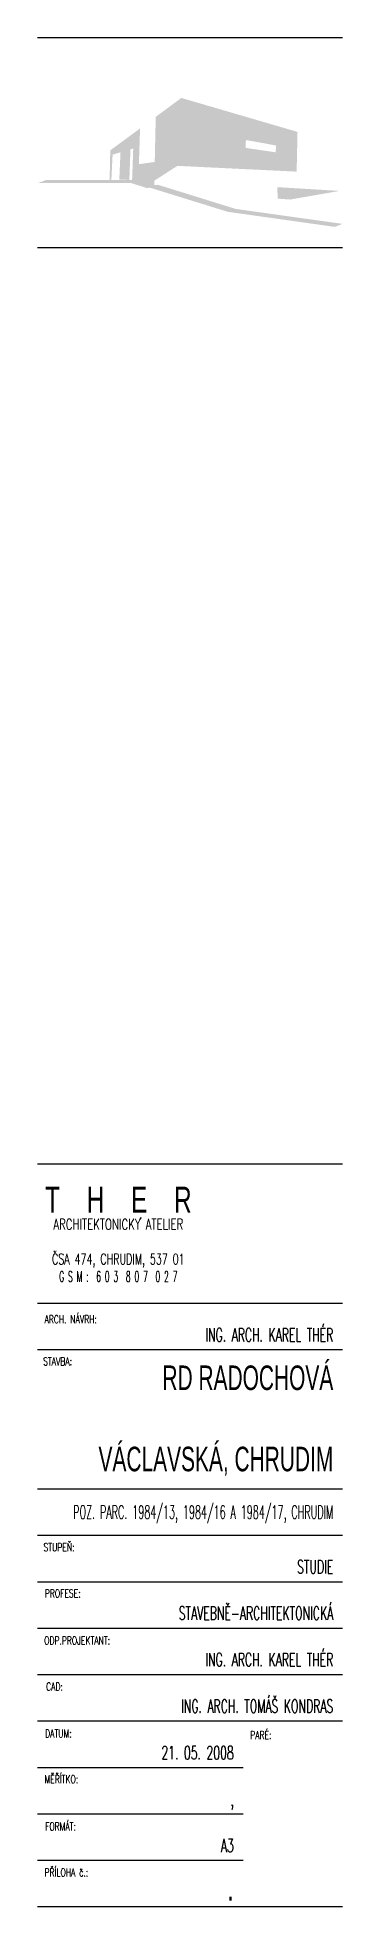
# Paper-space layout 'PREDNI_OBALKA' of a CAD drawing. Extents: x 357 to 403, y 0 to 282.
import ezdxf
from ezdxf.enums import TextEntityAlignment as Align

# ---------------------------------------------------------------- set-up
doc = ezdxf.new("R2010")
doc.units = 0
doc.header["$MEASUREMENT"] = 0
doc.layers.get('0').update_dxf_attribs({"linetype": 'CONTINUOUS'})
doc.layers.add('ROZPISKA', color=7, linetype='CONTINUOUS')
doc.styles.add('ARIAL-CE', font='arial.ttf', dxfattribs={"width": 0.75})
doc.styles.add('ROMS5', font='SIMPLEX8')
doc.styles.add('ROZPISKA', font='simplex.shx')

psp = doc.layouts.new('PREDNI_OBALKA')

# ---------------------------------------------------------------- hatches: boundary and pattern name
at = {"lineweight": 0}
h = psp.add_hatch(color=254, dxfattribs=at)
h.paths.add_polyline_path([(379.04, 273.01), (375.18, 270.16), (375.03, 263.36), (372.64, 263.02), (372.82, 268.42), (368.33, 265.11), (368.23, 260.66), (368.49, 260.66), (368.68, 264.46), (369.87, 264.82), (369.69, 260.67), (371.2, 260.66), (371.37, 265.27), (371.79, 265.39), (371.62, 260.66), (372.56, 260.66), (374.93, 259.9), (374.95, 259.9), (374.96, 260.53), (378.45, 262.77), (396.42, 261.9), (396.55, 267.89)])
h.paths.add_polyline_path([(393.3, 265.84), (393.27, 264.81), (388.73, 265.48), (388.77, 266.67)])
for points in [[(403.34, 254.02), (387.21, 256.28), (375.53, 259.91), (374.93, 259.9), (372.58, 260.65), (358.69, 260.65), (357.51, 260.2), (371.4, 260.2), (373.76, 259.45), (374.36, 259.46), (386.04, 255.84), (402.16, 253.57)], [(402.88, 258.99), (393.49, 259.56), (393.58, 257.83), (395.43, 257.69)]]:
    psp.add_hatch(color=256, dxfattribs=at).paths.add_polyline_path(points)

# ---------------------------------------------------------------- linework, layer by layer
at = {"layer": 'ROZPISKA', "color": 0}
for p, q in [((357.34, 282.14), (403.34, 282.14)), ((357.34, 250.48), (403.34, 250.48))]:
    psp.add_line(p, q, dxfattribs=at)
at = {"layer": 'ROZPISKA'}
for p, q in [((357.34, 112.26), (403.34, 112.26)), ((372.78, 103.86), (373.04, 104.19)), ((357.34, 91.26), (403.34, 91.26)), ((357.34, 84.26), (403.34, 84.26)), ((357.34, 63.26), (403.34, 63.26)), ((357.34, 56.26), (403.34, 56.26)), ((357.34, 49.26), (403.34, 49.26)), ((357.34, 42.26), (403.34, 42.26)), ((357.34, 35.26), (403.34, 35.26)), ((357.34, 28.26), (403.34, 28.26)), ((357.34, 21.26), (388.34, 21.26)), ((357.34, 14.26), (388.34, 14.26)), ((357.34, 7.26), (388.34, 7.26)), ((357.34, 0.26), (403.34, 0.26))]:
    psp.add_line(p, q, dxfattribs=at)

# ---------------------------------------------------------------- texts
for s, height, style, width, p in [('T    H    E    R', 3.9, 'ARIAL-CE', 0.67, (369.54, 106.87)), ('ARCHITEKTONICKY ATELIER', 1.6, 'ROMS5', 0.7, (369.54, 103.16)), ('ČSA 474, CHRUDIM, 537 01', 1.6, 'ROMS5', 0.66, (369.54, 97.91)), ('G S M :  6 0 3  8 0 7  0 2 7', 1.6, 'ROMS5', 0.525, (369.54, 95.28))]:
    psp.add_text(s, height=height, dxfattribs=dict(at, style=style, width=width)).set_placement(p, align=Align.MIDDLE_CENTER)
at = {"layer": 'ROZPISKA', "style": 'ROMS5', "width": 0.7}
for s, p in [('ARCH. NÁVRH:', (358.42, 88.23)), ('STAVBA:', (358.21, 81.88)), ('STUPEŇ:', (358.26, 53.85)), ('PROFESE:', (358.46, 46.89)), ('ODP.PROJEKTANT:', (358.36, 39.78)), ('CAD:', (358.66, 32.83)), ('DATUM:', (358.51, 25.76)), ('PARÉ:', (389.42, 25.53)), ('MĚŘÍTKO:', (358.41, 18.87)), ('FORMÁT:', (358.51, 11.74)), ('PŘÍLOHA č.:', (358.41, 4.81))]:
    psp.add_text(s, height=1.2, dxfattribs=at).set_placement(p)
at = {"layer": 'ROZPISKA'}
for s, height, style, width, p in [('ING. ARCH. KAREL THÉR', 2, 'ROZPISKA', 0.6, (401.94, 85.47)), ('RD RADOCHOVÁ', 3.7, 'ARIAL-CE', 0.61, (401.94, 78.16)), ('VÁCLAVSKÁ, CHRUDIM', 3.7, 'ARIAL-CE', 0.61, (401.94, 65.91)), ('POZ. PARC. 1984/13, 1984/16 A 1984/17, CHRUDIM', 2, 'ROZPISKA', 0.53, (401.94, 58.76)), ('STUDIE', 2, 'ROZPISKA', 0.6, (401.94, 50.5)), ('STAVEBNĚ-ARCHITEKTONICKÁ', 2, 'ROZPISKA', 0.6, (401.94, 43.5)), ('ING. ARCH. KAREL THÉR', 2, 'ROZPISKA', 0.6, (401.94, 36.5)), ('ING. ARCH. TOMÁŠ KONDRAS', 2, 'ROZPISKA', 0.6, (401.94, 29.5)), ('21. 05. 2008', 2, 'ROZPISKA', 0.6, (386.94, 22.47)), (',', 2, 'ROZPISKA', 0.6, (386.94, 15.47)), ('A3', 2, 'ROZPISKA', 0.6, (386.94, 8.47)), ('.', 3.9, 'ARIAL-CE', 0.67, (386.94, 1.16))]:
    psp.add_text(s, height=height, dxfattribs=dict(at, style=style, width=width)).set_placement(p, align=Align.RIGHT)

doc.saveas('drawing.dxf')
